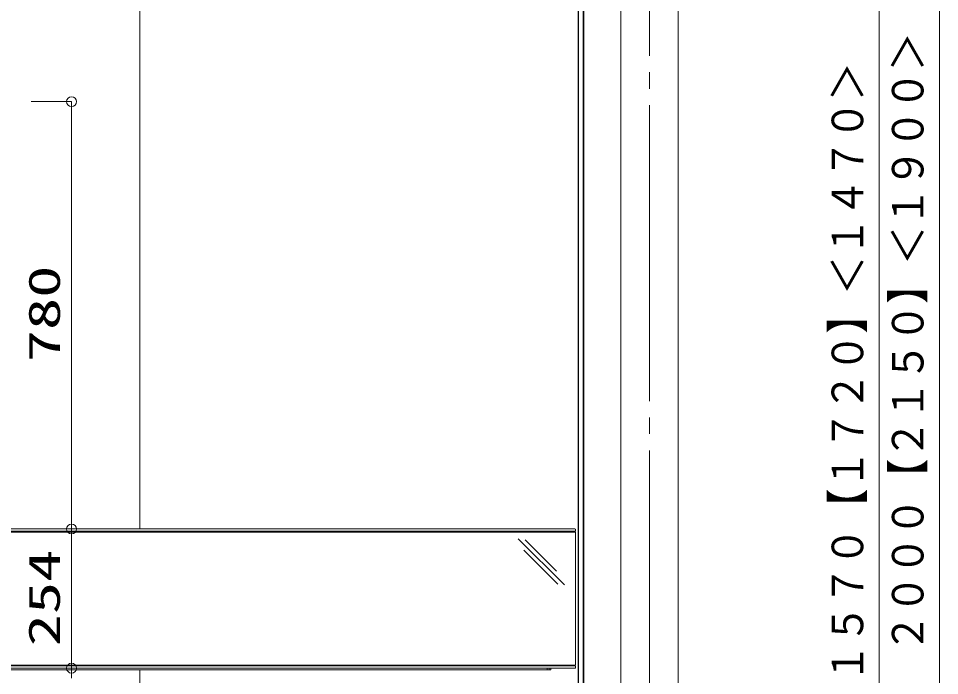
# Model space of a CAD drawing. Units: millimetres on the paper. Extents: x -305 to 305, y -152 to 152.
# Drawn here: x -213.5 to -157.4, y 55.7 to 95.7 of the extents above; entities that cross this region are included whole.
import ezdxf
from ezdxf.enums import TextEntityAlignment as Align

# ---------------------------------------------------------------- set-up
doc = ezdxf.new("R2010")
doc.units = ezdxf.units.MM
doc.linetypes.add('DASHED2', pattern=[3, 2, -1])
doc.linetypes.add('LONG_CHAIN', pattern=[21, 18, -1, 1, -1])
doc.layers.add('0-0_0', color=7, linetype='Continuous', lineweight=9)
doc.layers.add('0-1_VIEW0001', color=7, linetype='Continuous', lineweight=9)
doc.styles.add('ＭＳ ゴシック', font='')
doc.styles.get('ＭＳ ゴシック').set_extended_font_data('MS Gothic')

# ---------------------------------------------------------------- blocks, each defined once
blk = doc.blocks.new('_ORIGIN')
at = {"layer": '0-0_0'}
blk.add_line((0, 0), (-1, 0), dxfattribs=at)
blk.add_circle((0, 0), 0.5, dxfattribs=at)

msp = doc.modelspace()

# ---------------------------------------------------------------- linework, layer by layer
at = {"layer": '0-0_0'}
for p, q in [((-161.108, 46.025), (-161.108, 97.158)), ((-157.44, 31.691), (-157.44, 97.158)), ((-212.718, 90.608), (-210.256, 90.608)), ((-210.256, 90.008), (-210.256, 65.208)), ((-204.965, 64.608), (-210.257, 64.608)), ((-204.965, 64.608), (-210.256, 64.608)), ((-210.257, 56.741), (-210.257, 64.008)), ((-204.965, 56.141), (-210.257, 56.141)), ((-204.965, 56.141), (-210.256, 56.141))]:
    msp.add_line(p, q, dxfattribs=at)
at = {"layer": '0-1_VIEW0001'}
for p, q in [((-176.841, 111.391), (-176.841, 25.891)), ((-173.341, 111.391), (-173.341, 25.891)), ((-206.091, 97.758), (-206.091, 64.608)), ((-179.425, 97.358), (-179.425, 45.491)), ((-179.401, 97.358), (-179.401, 45.558)), ((-179.125, 97.341), (-179.125, 52.23)), ((-179.085, 97.401), (-179.085, 52.23)), ((-179.625, 64.608), (-247.558, 64.608)), ((-179.625, 64.475), (-247.558, 64.475)), ((-179.591, 64.508), (-179.591, 64.575)), ((-247.591, 64.425), (-179.591, 64.425)), ((-180.263, 61.206), (-183.076, 64.019)), ((-180.74, 62.036), (-182.662, 63.958)), ((-179.591, 64.425), (-179.591, 56.325)), ((-180.658, 61.247), (-182.738, 63.327)), ((-247.591, 56.325), (-179.591, 56.325)), ((-179.625, 56.275), (-247.558, 56.275)), ((-179.625, 56.141), (-247.558, 56.141)), ((-181.325, 56.141), (-181.325, 56.041)), ((-181.191, 56.041), (-181.191, 56.141)), ((-181.091, 56.141), (-181.091, 56.041)), ((-179.591, 56.241), (-179.591, 56.175)), ((-181.091, 56.041), (-246.091, 56.041)), ((-206.091, 56.041), (-206.091, 31.825))]:
    msp.add_line(p, q, dxfattribs=at)
at = {"layer": '0-1_VIEW0001', "linetype": 'LONG_CHAIN'}
msp.add_line((-175.091, 111.391), (-175.091, 15.558), dxfattribs=at)
at = {"layer": '0-1_VIEW0001', "linetype": 'DASHED2'}
msp.add_line((-179.591, 64.508), (-179.591, 64.575), dxfattribs=at)
at = {"layer": '0-1_VIEW0001'}
for centre, start, end in [((-179.625, 64.575), 0, 90), ((-179.625, 64.508), 270, 0), ((-179.625, 56.241), 0, 90), ((-179.625, 56.175), 270, 0)]:
    msp.add_arc(centre, 0.0333, start, end, dxfattribs=at)

# ---------------------------------------------------------------- block references
at = {"layer": '0-0_0', "xscale": 0.6, "yscale": 0.6}
for p, rotation in [((-210.256, 90.608), 90), ((-210.256, 64.608), 270), ((-210.257, 64.608), 90), ((-210.257, 56.141), 270), ((-210.256, 56.141), 90)]:
    msp.add_blockref('_ORIGIN', p, dxfattribs=dict(at, rotation=rotation))

# ---------------------------------------------------------------- texts
at = {"layer": '0-0_0', "style": 'ＭＳ ゴシック'}
for s, width, p in [('バスルーム天井高\u3000２０００【２１５０】＜１９００＞', 0.9, (-157.842, 35.868)), ('１５７０【１７２０】＜１４７０＞', 0.9, (-161.51, 55.274)), ('780', 1.5, (-210.386, 74.752)), ('254', 1.5, (-210.387, 57.471))]:
    msp.add_text(s, height=1.921, rotation=90, dxfattribs=dict(at, width=width)).set_placement(p, align=Align.BOTTOM_LEFT)

doc.saveas('drawing.dxf')
